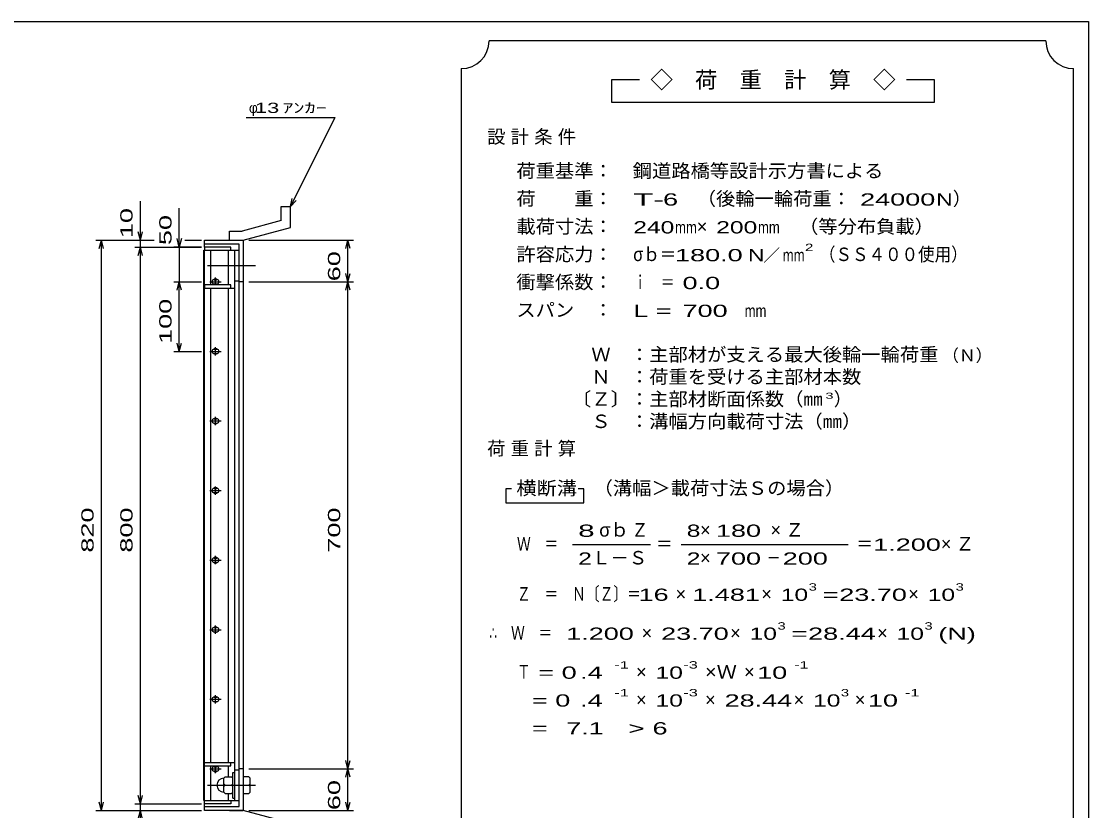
# Model space of a CAD drawing. Units: millimetres, scale not verified. Extents: x -1456 to 1385, y -1026 to 843.
# Drawn here: x -149 to 1385, y -292 to 843 of the extents above; entities that cross this region are included whole.
import ezdxf
from ezdxf.enums import TextEntityAlignment as Align

# ---------------------------------------------------------------- set-up
doc = ezdxf.new("R2010")
doc.units = ezdxf.units.MM
doc.header["$LTSCALE"] = 8
doc.linetypes.add('CHAIN', pattern=[18.5, 12, -1.5, 3.5, -1.5])
for name, color, linetype, lineweight in [('0_2', 150, 'Continuous', 25), ('16', 3, 'Continuous', 25), ('19', 6, 'Continuous', 25), ('22', 4, 'Continuous', 25), ('24', 2, 'Continuous', 25)]:
    doc.layers.add(name, color=color, linetype=linetype, lineweight=lineweight)
doc.styles.add('ベクトル', font='')
doc.styles.get('ベクトル').set_extended_font_data('ベクトル')

msp = doc.modelspace()

# ---------------------------------------------------------------- linework, layer by layer
at = {"layer": '0_2'}
for p, q in [((-1383.2, 842.8), (1384.8, 842.8)), ((1384.8, 842.8), (1384.8, -917.2))]:
    msp.add_line(p, q, dxfattribs=at)
at = {"layer": '16'}
for p, q in [((113.3, -277), (113.3, 514)), ((113.3, 514), (114, 514)), ((152, 518.5), (114, 518.5)), ((114, 518.5), (114, 514)), ((114, 514), (152, 514)), ((114, -277), (114, 514)), ((114, 514), (158, 514)), ((123.5, 464), (123.5, 514)), ((148.5, 464), (148.5, 514)), ((152, 514), (152, 518.5)), ((158, -277), (158, 514)), ((158, 514), (164, 514)), ((164, 470), (164, 514)), ((114, 464), (114, 459.5)), ((152, 464), (114, 464)), ((122, 468.5), (138, 468.5)), ((128, 471.5), (132, 471.5)), ((128, 465.5), (132, 465.5)), ((130, 464), (130, 474.5)), ((152, 459.5), (152, 464)), ((158, 470), (164, 470)), ((114, 459.5), (158, 459.5)), ((123.5, -222.5), (123.5, 459.5)), ((148.5, -222.5), (148.5, 459.5)), ((122, 368.5), (138, 368.5)), ((128, 371.5), (132, 371.5)), ((130, 362.5), (130, 374.5)), ((128, 365.5), (132, 365.5)), ((122, 268.5), (138, 268.5)), ((128, 271.5), (132, 271.5)), ((128, 265.5), (132, 265.5)), ((130, 262.5), (130, 274.5)), ((128, 171.5), (132, 171.5)), ((130, 162.5), (130, 174.5)), ((122, 168.5), (138, 168.5)), ((128, 165.5), (132, 165.5)), ((122, 68.5), (138, 68.5)), ((128, 71.5), (132, 71.5)), ((128, 65.5), (132, 65.5)), ((130, 62.5), (130, 74.5)), ((128, -28.5), (132, -28.5)), ((130, -37.5), (130, -25.5)), ((122, -31.5), (138, -31.5)), ((128, -34.5), (132, -34.5)), ((122, -131.5), (138, -131.5)), ((128, -128.5), (132, -128.5)), ((128, -134.5), (132, -134.5)), ((130, -137.5), (130, -125.5)), ((114, -227), (114, -222.5)), ((114, -222.5), (158, -222.5)), ((114, -227), (152, -227)), ((123.5, -277), (123.5, -227)), ((128, -228.5), (132, -228.5)), ((130, -237.5), (130, -227)), ((148.5, -242), (148.5, -227)), ((152, -227), (152, -222.5)), ((122, -231.5), (138, -231.5)), ((128, -234.5), (132, -234.5)), ((144, -243), (142, -245)), ((142, -265), (142, -245)), ((144, -243), (153, -243)), ((155, -245), (153, -243)), ((155, -273.5), (155, -236.5)), ((155, -236.5), (158, -236.5)), ((158, -233), (164, -233)), ((158, -273.5), (158, -236.5)), ((164, -277), (164, -233)), ((144, -255), (142, -253)), ((144, -255), (142, -257)), ((144, -255), (153, -255)), ((153, -255), (155, -253)), ((155, -257), (153, -255)), ((144, -267), (142, -265)), ((144, -267), (153, -267)), ((148.5, -277), (148.5, -268)), ((153, -267), (155, -265)), ((155, -273.5), (158, -273.5)), ((113.3, -277), (114, -277)), ((114, -277), (152, -277)), ((114, -281.5), (114, -277)), ((114, -277), (158, -277)), ((152, -281.5), (114, -281.5)), ((152, -277), (152, -281.5)), ((158, -277), (164, -277))]:
    msp.add_line(p, q, dxfattribs=at)
at = {"layer": '16', "linetype": 'CHAIN'}
for p, q in [((118.4, 492), (187.4, 492)), ((118.4, -255), (187.4, -255))]:
    msp.add_line(p, q, dxfattribs=at)
at = {"layer": '16'}
for centre, radius, start, end in [((128, 468.5), 3, 90, 270), ((130, 468.5), 4, 46.6, 133.4), ((130, 468.5), 4, 226.6, 313.4), ((132, 468.5), 3, 270, 90), ((128, 368.5), 3, 90, 270), ((130, 368.5), 4, 46.6, 133.4), ((132, 368.5), 3, 270, 90), ((130, 368.5), 4, 226.6, 313.4), ((128, 268.5), 3, 90, 270), ((130, 268.5), 4, 46.6, 133.4), ((130, 268.5), 4, 226.6, 313.4), ((132, 268.5), 3, 270, 90), ((128, 168.5), 3, 90, 270), ((130, 168.5), 4, 46.6, 133.4), ((132, 168.5), 3, 270, 90), ((130, 168.5), 4, 226.6, 313.4), ((128, 68.5), 3, 90, 270), ((130, 68.5), 4, 46.6, 133.4), ((130, 68.5), 4, 226.6, 313.4), ((132, 68.5), 3, 270, 90), ((128, -31.5), 3, 90, 270), ((130, -31.5), 4, 46.6, 133.4), ((132, -31.5), 3, 270, 90), ((130, -31.5), 4, 226.6, 313.4), ((128, -131.5), 3, 90, 270), ((130, -131.5), 4, 46.6, 133.4), ((130, -131.5), 4, 226.6, 313.4), ((132, -131.5), 3, 270, 90), ((128, -231.5), 3, 90, 270), ((130, -231.5), 4, 46.6, 133.4), ((132, -231.5), 3, 270, 90), ((130, -231.5), 4, 226.6, 313.4), ((142, -255), 10, 90, 270)]:
    msp.add_arc(centre, radius, start, end, dxfattribs=at)
at = {"layer": '19'}
for p, q in [((224.6, 576.6), (237.6, 576.6)), ((224.6, 556.6), (224.6, 576.6)), ((237.6, 546.6), (237.6, 576.6)), ((224.6, 556.6), (168.3, 541.5)), ((150, 541.5), (168.3, 541.5)), ((150, 528.5), (150, 541.5)), ((170, 528.5), (237.6, 546.6)), ((114, 518.5), (114, 528.5)), ((114, 528.5), (170, 528.5)), ((164, 522.5), (114, 522.5)), ((150, 528.5), (170, 528.5)), ((164, -285.5), (164, 522.5)), ((170, 528.5), (170, -291.5)), ((170, 468.5), (164, 468.5)), ((170, -231.5), (164, -231.5)), ((178, -243), (170, -243)), ((170, -243), (170, -267)), ((180, -245), (178, -243)), ((180, -265), (180, -245)), ((170, -255), (178, -255)), ((180, -253), (178, -255)), ((178, -255), (180, -257)), ((170, -267), (178, -267)), ((178, -267), (180, -265)), ((114, -291.5), (114, -281.5)), ((114, -285.5), (164, -285.5)), ((170, -291.5), (114, -291.5)), ((150, -291.5), (170, -291.5)), ((237.6, -309.6), (170, -291.5))]:
    msp.add_line(p, q, dxfattribs=at)
at = {"layer": '22'}
for p, q in [((174, 704.5), (302, 704.5)), ((238, 576.5), (302, 704.5)), ((22, 528.5), (22, 584.5)), ((238, 576.5), (240.4, 588.2)), ((238, 576.5), (246, 585.3)), ((78, 518.5), (78, 574.5)), ((22, 528.5), (18.8, 540.5)), ((22, 528.5), (25.2, 540.5)), ((-42, 528.5), (42, 528.5)), ((-37.2, 516.5), (-34, 528.5)), ((-30.8, 516.5), (-34, 528.5)), ((-34, -291.5), (-34, 528.5)), ((14, 528.5), (42, 528.5)), ((22, 518.5), (22, 528.5)), ((78, 518.5), (74.8, 530.5)), ((81.2, 530.5), (78, 518.5)), ((86, 528.5), (110, 528.5)), ((86, 528.5), (110, 528.5)), ((178, 528.5), (328.4, 528.5)), ((317.2, 516.5), (320.4, 528.5)), ((323.6, 516.5), (320.4, 528.5)), ((320.4, 468.5), (320.4, 528.5)), ((14, 518.5), (110, 518.5)), ((18.8, 506.5), (22, 518.5)), ((25.2, 506.5), (22, 518.5)), ((22, -281.5), (22, 518.5)), ((110, 518.5), (70, 518.5)), ((78, 518.5), (78, 468.5)), ((320.4, 468.5), (317.2, 480.5)), ((320.4, 468.5), (323.6, 480.5)), ((70, 468.5), (110, 468.5)), ((74.8, 456.5), (78, 468.5)), ((81.2, 456.5), (78, 468.5)), ((78, 368.5), (78, 468.5)), ((178, 468.5), (328.4, 468.5)), ((317.2, 456.5), (320.4, 468.5)), ((323.6, 456.5), (320.4, 468.5)), ((320.4, -231.5), (320.4, 468.5)), ((70, 368.5), (110, 368.5)), ((78, 368.5), (74.8, 380.5)), ((78, 368.5), (81.2, 380.5)), ((320.4, -231.5), (317.2, -219.5)), ((320.4, -231.5), (323.6, -219.5)), ((178, -231.5), (328.4, -231.5)), ((317.2, -243.5), (320.4, -231.5)), ((323.6, -243.5), (320.4, -231.5)), ((320.4, -291.5), (320.4, -231.5)), ((22, -281.5), (18.8, -269.5)), ((22, -281.5), (25.2, -269.5)), ((-34, -291.5), (-37.2, -279.5)), ((-34, -291.5), (-30.8, -279.5)), ((14, -281.5), (110, -281.5)), ((22, -291.5), (22, -281.5)), ((320.4, -291.5), (317.2, -279.5)), ((320.4, -291.5), (323.6, -279.5)), ((-42, -291.5), (110, -291.5)), ((14, -291.5), (110, -291.5)), ((18.8, -303.5), (22, -291.5)), ((25.2, -303.5), (22, -291.5)), ((22, -347.5), (22, -291.5)), ((178, -291.5), (328.4, -291.5))]:
    msp.add_line(p, q, dxfattribs=at)
at = {"layer": '24', "color": 4}
for p, q in [((1323.2, 814.8), (523.2, 814.8)), ((483.2, 774.8), (483.2, -465.2)), ((1363.2, -465.2), (1363.2, 774.8)), ((739.2, 758.8), (699.2, 758.8)), ((699.2, 758.8), (699.2, 726.8)), ((1163.2, 758.8), (1123.2, 758.8)), ((1163.2, 726.8), (1163.2, 758.8)), ((699.2, 726.8), (1163.2, 726.8)), ((555.2, 170.8), (547.2, 170.8)), ((547.2, 170.8), (547.2, 150.8)), ((659.2, 170.8), (651.2, 170.8)), ((659.2, 150.8), (659.2, 170.8)), ((547.2, 150.8), (659.2, 150.8)), ((643.2, 90.8), (755.2, 90.8)), ((799.2, 90.8), (1039.2, 90.8))]:
    msp.add_line(p, q, dxfattribs=at)
for centre, start, end in [((483.2, 814.8), 270, 0), ((1363.2, 814.8), 180, 270)]:
    msp.add_arc(centre, 40, start, end, dxfattribs=at)

# ---------------------------------------------------------------- texts
at = {"layer": '22', "color": 2, "style": 'ベクトル'}
msp.add_text('φ', height=14.7, dxfattribs=at).set_placement((178, 718.5), align=Align.MIDDLE_LEFT)
at = {"layer": '22', "color": 2, "style": 'ベクトル', "width": 1.6}
for s, p in [(' 13 ', (178, 718.5)), ('ｱﾝｶｰ', (226, 718.5))]:
    msp.add_text(s, height=14.66, dxfattribs=at).set_placement(p, align=Align.MIDDLE_LEFT)
at = {"layer": '22', "color": 2, "style": 'ベクトル', "width": 1.65}
for s, p in [(' 10 ', (2, 520.5)), (' 50 ', (58, 510.5)), (' 60 ', (300.4, 458.5)), (' 100 ', (58, 368.5)), (' 820 ', (-54, 68.5)), (' 800 ', (2, 68.5)), (' 700 ', (300.4, 68.5)), (' 60 ', (300.4, -301.5))]:
    msp.add_text(s, height=17.6, rotation=90, dxfattribs=at).set_placement(p, align=Align.MIDDLE_LEFT)
at = {"layer": '24', "style": 'ベクトル'}
for s, height, p in [('◇\u3000荷\u3000重\u3000計\u3000算\u3000◇', 23.46, (755.2, 758.8)), ('）', 19.4, (1189.6, 588)), ('×', 19.4, (821.6, 548)), ('／', 17.6, (917.2, 506.8)), ('（Ｎ）', 17.6, (1174.4, 362.8)), ('）', 19.4, (1018.4, 300)), ('σｂ', 19.35, (681.6, 112)), ('×', 19.4, (826.4, 112)), ('Ｌ－Ｓ', 19.35, (671.2, 72)), ('×', 19.4, (826.4, 72)), ('×', 19.4, (791.2, 20)), ('×', 19.4, (914.4, 20)), ('×', 19.4, (1125.6, 20)), ('×', 19.4, (742.4, -36)), ('×', 19.4, (869.6, -36)), ('×', 19.4, (1080.8, -36)), ('×', 19.4, (734.4, -92)), ('×', 19.4, (889.6, -92)), ('×', 19.4, (734.4, -132)), ('×', 19.4, (833.6, -132)), ('×', 19.4, (960.8, -132)), ('×', 19.4, (1048.8, -132))]:
    msp.add_text(s, height=height, dxfattribs=at).set_placement(p, align=Align.MIDDLE_LEFT)
for s, height, width, p in [('荷重基準：\u3000', 19.35, 1.05, (562.4, 628)), ('鋼道路橋等設計示方書による', 19.35, 1.05, (729.6, 628)), ('荷\u3000\u3000重：\u3000', 19.35, 1.05, (562.4, 588)), ('（後輪一輪荷重：', 19.35, 1.05, (821.6, 588)), ('T-', 17.6, 2, (730.4, 586.8)), (' 6 ', 17.6, 1.65, (762.4, 586.8)), (' 24000', 17.6, 1.65, (1045.6, 586.8)), ('N', 17.6, 1.4, (1165.6, 586.8)), ('載荷寸法：\u3000', 19.35, 1.05, (562.4, 548)), ('240', 17.6, 1.5, (730.4, 546.8)), ('200', 17.6, 1.5, (849.6, 546.8)), ('\u3000（等分布負載）', 19.35, 1.05, (940.8, 548)), ('mm', 17.6, 0.8, (790.4, 546.8)), ('mm', 17.6, 0.8, (909.6, 546.8)), ('2', 10.6, 1.5, (977.2, 518)), ('許容応力：\u3000', 19.35, 1.05, (562.4, 508)), ('σｂ＝', 19.35, 0.9, (730.4, 508)), ('180.0', 17.6, 1.65, (790.4, 506.8)), ('N', 17.6, 1.4, (895.2, 506.8)), ('mm', 17.6, 0.8, (945.2, 506.8)), ('（ＳＳ４００使用）', 19.35, 0.9, (997.2, 508)), ('衝撃係数：\u3000', 19.35, 1.05, (562.4, 468)), ('ｉ\u3000＝', 19.35, 0.75, (730.4, 468)), (' 0.0', 17.6, 1.65, (790.4, 466.8)), ('スパン\u3000：\u3000', 19.35, 1.05, (562.4, 428)), ('L =', 17.6, 1.65, (730.4, 426.8)), (' 700 ', 17.6, 1.65, (790.4, 426.8)), ('mm', 17.6, 0.8, (890.4, 426.8)), ('\u3000Ｗ\u3000：主部材が支える最大後輪一輪荷重', 19.35, 1.05, (642.4, 364)), ('\u3000Ｎ\u3000：荷重を受ける主部材本数', 19.35, 1.05, (642.4, 332)), ('〔Ｚ〕：主部材断面係数（㎜', 19.35, 1.05, (642.4, 300)), ('3', 8.8, 1.8, (1006.4, 304.8)), ('\u3000Ｓ\u3000：溝幅方向載荷寸法（㎜）', 19.35, 1.05, (642.4, 268)), ('横断溝', 19.35, 1.1, (562.4, 172)), ('\u3000（溝幅＞載荷寸法Ｓの場合）', 19.35, 1.05, (645.6, 172)), ('8', 17.6, 1.8, (651.2, 110.8)), ('Ｚ', 19.4, 0.9, (728, 112)), ('8', 17.6, 1.5, (807.2, 110.8)), (' 180 ', 17.6, 1.65, (838.4, 110.8)), ('Ｗ\u3000＝', 19.35, 0.75, (563.2, 92)), ('＝', 19.4, 0.9, (763.2, 92)), ('＝', 19.4, 0.9, (1051.2, 92)), ('1.200', 17.6, 1.65, (1075.2, 90.8)), ('2', 17.6, 1.5, (651.2, 70.8)), ('2', 17.6, 1.5, (807.2, 70.8)), (' 700 ', 17.6, 1.65, (838.4, 70.8)), (' 200 ', 17.6, 1.65, (934.4, 70.8)), ('－', 19.4, 0.75, (922.4, 72)), ('Ｚ\u3000＝\u3000Ｎ〔Ｚ〕＝', 19.35, 0.75, (563.2, 20)), ('3', 10.6, 1.5, (982.4, 30)), ('3', 10.6, 1.5, (1193.6, 30)), (' 16 ', 17.6, 1.65, (727.2, 18.8)), ('1.481', 17.6, 1.65, (815.2, 18.8)), ('10', 17.6, 1.5, (942.4, 18.8)), ('=', 17.6, 1.7, (1002.4, 18.8)), ('23.70', 17.6, 1.65, (1026.4, 18.8)), ('10', 17.6, 1.5, (1153.6, 18.8)), ('∴\u3000Ｗ\u3000＝', 19.35, 0.75, (523.2, -36)), (' 1.200', 17.6, 1.65, (623.2, -37.2)), ('23.70', 17.6, 1.65, (770.4, -37.2)), ('10', 17.6, 1.5, (897.6, -37.2)), ('3', 10.6, 1.5, (937.6, -26)), ('28.44', 17.6, 1.65, (981.6, -37.2)), ('10', 17.6, 1.5, (1108.8, -37.2)), ('3', 10.6, 1.5, (1148.8, -26)), ('(N)', 17.6, 1.65, (1168.8, -37.2)), ('=', 17.6, 1.7, (957.6, -37.2)), ('-3', 10.56, 1.65, (802.4, -82)), ('Ｔ', 19.4, 0.75, (563.2, -92)), (' = 0', 17.6, 1.65, (583.2, -93.2)), (' .4 ', 17.6, 1.65, (643.2, -93.2)), ('-1', 10.56, 1.65, (703.2, -82)), ('10', 17.6, 1.5, (762.4, -93.2)), ('×Ｗ', 19.35, 1.1, (833.6, -92)), (' 10 ', 17.6, 1.65, (897.6, -93.2)), ('-1', 10.56, 1.65, (961.6, -82)), ('-1', 10.56, 1.65, (703.2, -122)), ('-3', 10.56, 1.65, (802.4, -122)), ('3', 10.6, 1.5, (1028.8, -122)), ('-1', 10.56, 1.65, (1120.8, -122)), ('  = 0', 17.6, 1.65, (563.2, -133.2)), (' .4 ', 17.6, 1.65, (643.2, -133.2)), ('10', 17.6, 1.5, (762.4, -133.2)), ('28.44', 17.6, 1.65, (861.6, -133.2)), ('10', 17.6, 1.5, (988.8, -133.2)), (' 10 ', 17.6, 1.65, (1056.8, -133.2)), (' 7.1', 17.6, 1.65, (623.2, -173.2)), ('>', 17.6, 1.7, (723.2, -173.2)), (' 6 ', 17.6, 1.65, (747.2, -173.2)), ('  =', 17.6, 1.65, (563.2, -173.2))]:
    msp.add_text(s, height=height, dxfattribs=dict(at, width=width)).set_placement(p, align=Align.MIDDLE_LEFT)
at = {"layer": '24', "char_height": 19.35, "attachment_point": 4, "style": 'ベクトル'}
for s, insert in [('\\T1.28;設計条件', (520.4, 676)), ('\\T1.28;荷重計算', (520.4, 228)), ('\\T1.42;×Ｚ', (927.6, 112)), ('\\T1.42;×Ｚ', (1172.4, 92))]:
    msp.add_mtext(s, dxfattribs=dict(at, insert=insert))

doc.saveas('drawing.dxf')
